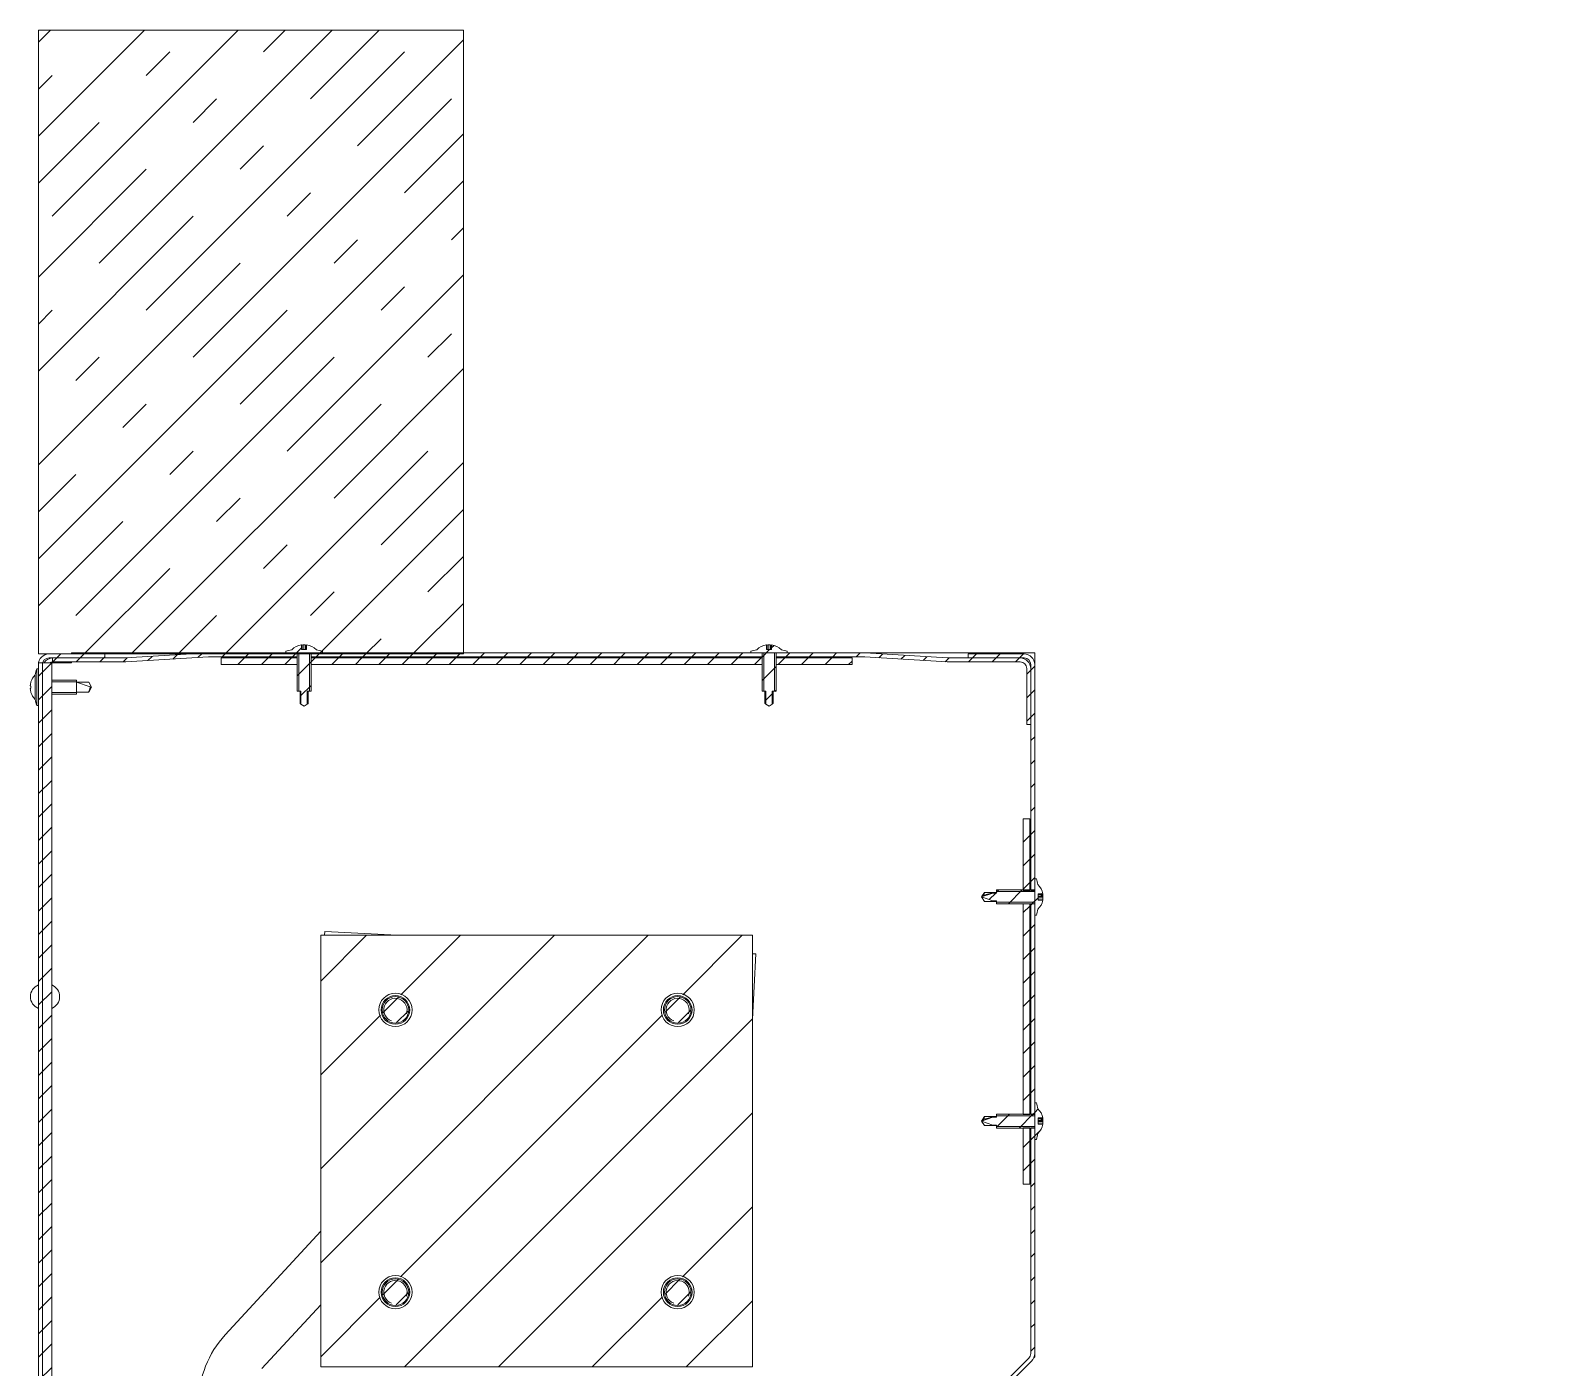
# Model space of a CAD drawing. Header units: millimetres. Extents: x 0 to 420, y 0 to 297.
# Drawn here: x 328.85 to 374.39, y 110.99 to 151.27 of the extents above; entities that cross this region are included whole.
import ezdxf

# ---------------------------------------------------------------- set-up
doc = ezdxf.new("R2010")
doc.units = ezdxf.units.MM
doc.linetypes.add('K5LT_DASHED', pattern=[6, 4, -2])
doc.linetypes.add('K5LT_THIN', pattern=[0])
doc.layers.add('Системный слой', color=7, linetype='Continuous')
pattern_1 = [(45, (0, 0), (-0.3535534, 0.3535534), [])]

# ---------------------------------------------------------------- blocks, each defined once
blk = doc.blocks.new('U20')
at = {"layer": 'Системный слой', "color": 7, "linetype": 'K5LT_THIN', "lineweight": 18}
for p, q in [((341.895, 151.267), (329.096, 151.267)), ((329.096, 151.267), (329.096, 132.484)), ((341.895, 132.484), (341.895, 151.267)), ((329.096, 132.484), (341.895, 132.484))]:
    blk.add_line(p, q, dxfattribs=at)

msp = doc.modelspace()

# ---------------------------------------------------------------- hatches: boundary and pattern name
at = {"layer": 'Системный слой'}
h = msp.add_hatch(dxfattribs=at)
h.set_pattern_fill('Бетон', angle=45, style=0, pattern_type=0)
h.set_pattern_definition([(45, (0, 0), (-1.414214, 1.414214), [11, -5]), (45, (9.1924, 9.1924), (-1.414214, 1.414214), [1, -15]), (45, (4.9497, 6.364), (-1.414214, 1.414214), [11, -5]), (45, (14.1421, 15.5563), (-1.414214, 1.414214), [1, -15])])
h.paths.add_polyline_path([(341.89533, 132.48413), (341.89533, 151.26747), (329.09572, 151.26747), (329.09572, 132.48413)])
h = msp.add_hatch(dxfattribs=at)
h.set_pattern_fill('Металл', angle=45, style=0, pattern_type=0)
h.set_pattern_definition(pattern_1)
h.paths.add_polyline_path([(337.46572, 132.61117), (337.215, 132.75037), (337.17136, 132.75864), (337.17136, 132.61413), (337.02008, 132.61413), (337.02008, 132.75864), (336.75848, 132.64118), (336.72572, 132.61117), (336.54572, 132.56413), (336.54572, 132.51413), (336.88572, 132.51413), (336.88572, 131.36413), (336.99793, 131.36413), (336.99793, 130.97165), (337.09572, 130.91413), (337.1935, 130.97165), (337.1935, 131.36413), (337.30572, 131.36413), (337.30572, 132.51413), (337.64572, 132.51413), (337.64572, 132.56413)])
h = msp.add_hatch(dxfattribs=at)
h.set_pattern_fill('Металл', angle=45, style=0, pattern_type=0)
h.set_pattern_definition(pattern_1)
h.paths.add_polyline_path([(351.46572, 132.61117), (351.215, 132.75037), (351.17136, 132.75864), (351.17136, 132.61413), (351.02008, 132.61413), (351.02008, 132.75864), (350.75848, 132.64118), (350.72572, 132.61117), (350.54572, 132.56413), (350.54572, 132.51413), (350.88572, 132.51413), (350.88572, 131.36413), (350.99793, 131.36413), (350.99793, 130.97165), (351.09572, 130.91413), (351.1935, 130.97165), (351.1935, 131.36413), (351.30572, 131.36413), (351.30572, 132.51413), (351.64572, 132.51413), (351.64572, 132.56413)])
h = msp.add_hatch(dxfattribs=at)
h.set_pattern_fill('Металл', angle=45, style=0, pattern_type=0)
h.set_pattern_definition(pattern_1)
h.paths.add_polyline_path([(329.09572, 132.16413), (329.21572, 132.16413), (329.2743, 132.30555), (329.41572, 132.36413), (329.41572, 132.48413), (329.20693, 132.40663), (329.09927, 132.21167)])
h.paths.add_polyline_path([(329.21572, 102.80413), (329.09572, 102.80413), (329.17322, 102.59534), (329.36818, 102.48768), (329.41572, 102.48413), (329.41572, 102.60413), (329.2743, 102.66271)])
h.paths.add_polyline_path([(329.41572, 132.48413), (329.41572, 132.36413), (331.09572, 132.36413), (331.09572, 132.48413)])
h.paths.add_polyline_path([(329.09572, 102.80413), (329.21572, 102.80413), (329.21572, 132.16413), (329.09572, 132.16413)])
h = msp.add_hatch(dxfattribs=at)
h.set_pattern_fill('Металл', angle=45, style=0, pattern_type=0)
h.set_pattern_definition(pattern_1)
h.paths.add_polyline_path([(329.49572, 102.81413), (329.49572, 132.21413), (329.09572, 132.21413), (329.09572, 102.81413)])
h = msp.add_hatch(dxfattribs=at)
h.set_pattern_fill('Металл', angle=45, style=0, pattern_type=0)
h.set_pattern_definition(pattern_1)
h.paths.add_polyline_path([(334.20614, 132.51356), (334.21333, 132.39377), (334.22531, 132.39413), (334.22531, 132.51413)])
h.paths.add_polyline_path([(358.65572, 132.36413), (358.65572, 132.24413), (358.79714, 132.18555), (358.85572, 132.04413), (358.97572, 132.04413), (358.89822, 132.25292), (358.70326, 132.36058)])
h.paths.add_polyline_path([(350.88572, 132.51413), (337.30572, 132.51413), (337.30572, 132.39413), (350.88572, 132.39413)])
h.paths.add_polyline_path([(356.48171, 132.24413), (356.48171, 132.36413), (356.46973, 132.36449), (356.46255, 132.24471)])
h.paths.add_polyline_path([(358.97572, 132.04413), (358.85572, 132.04413), (358.85572, 130.36413), (358.97572, 130.36413)])
h.paths.add_polyline_path([(356.48171, 132.36413), (356.48171, 132.24413), (358.65572, 132.24413), (358.65572, 132.36413)])
h.paths.add_polyline_path([(353.96613, 132.51413), (353.96613, 132.39413), (353.9781, 132.39377), (353.98529, 132.51356)])
h.paths.add_polyline_path([(353.96613, 132.39413), (353.96613, 132.51413), (351.30572, 132.51413), (351.30572, 132.39413)])
h.paths.add_polyline_path([(353.98529, 132.51356), (353.9781, 132.39377), (356.46255, 132.24471), (356.46973, 132.36449)])
h.paths.add_polyline_path([(331.72889, 132.24471), (331.7217, 132.36449), (331.70972, 132.36413), (331.70972, 132.24413)])
h.paths.add_polyline_path([(334.22531, 132.51413), (334.22531, 132.39413), (336.88572, 132.39413), (336.88572, 132.51413)])
h.paths.add_polyline_path([(331.7217, 132.36449), (331.72889, 132.24471), (334.21333, 132.39377), (334.20614, 132.51356)])
h.paths.add_polyline_path([(331.70972, 132.24413), (331.70972, 132.36413), (329.53572, 132.36413), (329.51572, 132.36351), (329.51572, 132.24313), (329.53572, 132.24413)])
h = msp.add_hatch(dxfattribs=at)
h.set_pattern_fill('Металл', angle=45, style=0, pattern_type=0)
h.set_pattern_definition(pattern_1)
h.paths.add_polyline_path([(334.59572, 132.16413), (336.88572, 132.16413), (336.88572, 132.36413), (334.59572, 132.36413)])
h.paths.add_polyline_path([(337.30572, 132.16413), (350.88572, 132.16413), (350.88572, 132.36413), (337.30572, 132.36413)])
h.paths.add_polyline_path([(351.30572, 132.16413), (353.59572, 132.16413), (353.59572, 132.36413), (351.30572, 132.36413)])
h = msp.add_hatch(dxfattribs=at)
h.set_pattern_fill('Металл', angle=45, style=0, pattern_type=0)
h.set_pattern_definition(pattern_1)
h.paths.add_polyline_path([(350.38944, 102.57786), (350.30459, 102.66271), (350.16317, 102.60413), (350.16317, 102.48413), (350.37196, 102.56163)])
h.paths.add_polyline_path([(344.96317, 102.60413), (340.08106, 102.60413), (340.08106, 102.48413), (344.96317, 102.48413)])
h.paths.add_polyline_path([(359.09572, 111.41668), (358.97572, 111.41668), (358.91714, 111.27526), (359.00199, 111.19041), (359.09483, 111.39284)])
h.paths.add_polyline_path([(358.77572, 132.48413), (358.77572, 132.36413), (358.91714, 132.30555), (358.97572, 132.16413), (359.09572, 132.16413), (359.01822, 132.37292), (358.82326, 132.48058)])
h.paths.add_polyline_path([(358.97572, 124.96413), (358.97572, 118.61668), (359.09572, 118.61668), (359.09572, 124.96413)])
h.paths.add_polyline_path([(358.77572, 132.36413), (358.77572, 132.48413), (357.09572, 132.48413), (357.09572, 132.36413)])
h.paths.add_polyline_path([(359.09572, 132.16413), (358.97572, 132.16413), (358.97572, 125.36413), (359.09572, 125.36413)])
h.paths.add_polyline_path([(358.97572, 111.41668), (359.09572, 111.41668), (359.09572, 118.21668), (358.97572, 118.21668)])
h.paths.add_polyline_path([(359.00199, 111.19041), (358.91714, 111.27526), (354.64059, 106.99871), (354.72544, 106.91386)])
h.paths.add_polyline_path([(350.30459, 102.66271), (350.38944, 102.57786), (354.4426, 106.63101), (354.35775, 106.71587)])
h.paths.add_polyline_path([(350.16317, 102.48413), (350.16317, 102.60413), (345.36317, 102.60413), (345.36317, 102.48413)])
h = msp.add_hatch(dxfattribs=at)
h.set_pattern_fill('Металл', angle=45, style=0, pattern_type=0)
h.set_pattern_definition(pattern_1)
h.paths.add_polyline_path([(358.74572, 127.51413), (358.74572, 125.36413), (358.94572, 125.36413), (358.94572, 127.51413)])
h.paths.add_polyline_path([(358.74572, 124.96413), (358.74572, 118.61668), (358.94572, 118.61668), (358.94572, 124.96413)])
h.paths.add_polyline_path([(358.74572, 118.21668), (358.74572, 116.51413), (358.94572, 116.51413), (358.94572, 118.21668)])
h = msp.add_hatch(dxfattribs=at)
h.set_pattern_fill('Металл', angle=45, style=0, pattern_type=0)
h.set_pattern_definition(pattern_1)
h.paths.add_polyline_path([(359.19275, 124.79668), (359.33196, 125.04739), (359.33666, 125.06966), (359.19572, 125.06966), (359.19572, 125.2637), (359.33666, 125.2637), (359.20847, 125.52022), (359.19275, 125.53668), (359.14572, 125.71668), (359.09572, 125.71668), (359.09572, 125.37668), (357.94572, 125.37668), (357.94572, 125.28523), (357.82933, 125.28523), (357.49572, 125.16668), (357.82933, 125.04813), (357.94572, 125.04813), (357.94572, 124.95668), (359.09572, 124.95668), (359.09572, 124.61668), (359.14572, 124.61668)])
h = msp.add_hatch(dxfattribs=at)
h.set_pattern_fill('Металл', angle=45, style=0, pattern_type=0)
h.set_pattern_definition([(45, (0, 0), (-1.414214, 1.414214), [])])
h.paths.add_polyline_path([(337.59572, 111.01413), (350.59572, 111.01413), (350.59572, 124.01413), (337.59572, 124.01413)])
h.paths.add_polyline_path([(347.84572, 121.76413), (347.92412, 122.03293), (348.13473, 122.21744), (348.41151, 122.25978), (348.66766, 122.1467), (348.82284, 121.91364), (348.8284, 121.63369), (348.68259, 121.39465), (348.43114, 121.27148), (348.1529, 121.30281), (347.93512, 121.4788), (347.84611, 121.74428)])
h.paths.add_polyline_path([(339.34572, 121.76413), (339.42412, 122.03293), (339.63473, 122.21744), (339.91151, 122.25978), (340.16766, 122.1467), (340.32284, 121.91364), (340.3284, 121.63369), (340.18259, 121.39465), (339.93114, 121.27148), (339.6529, 121.30281), (339.43512, 121.4788), (339.34611, 121.74428)])
h.paths.add_polyline_path([(339.34572, 113.26413), (339.42412, 113.53293), (339.63473, 113.71744), (339.91151, 113.75978), (340.16766, 113.6467), (340.32284, 113.41364), (340.3284, 113.13369), (340.18259, 112.89465), (339.93114, 112.77148), (339.6529, 112.80281), (339.43512, 112.9788), (339.34611, 113.24428)])
h.paths.add_polyline_path([(347.84572, 113.26413), (347.92412, 113.53293), (348.13473, 113.71744), (348.41151, 113.75978), (348.66766, 113.6467), (348.82284, 113.41364), (348.8284, 113.13369), (348.68259, 112.89465), (348.43114, 112.77148), (348.1529, 112.80281), (347.93512, 112.9788), (347.84611, 113.24428)])
h = msp.add_hatch(dxfattribs=at)
h.set_pattern_fill('Металл', angle=45, style=0, pattern_type=0)
h.set_pattern_definition(pattern_1)
h.paths.add_polyline_path([(339.68338, 122.12971), (339.49815, 121.96211), (339.44847, 121.7173), (339.55371, 121.49076), (339.77284, 121.37083), (340.02039, 121.40428), (340.19982, 121.57808), (340.24114, 121.82444), (340.12826, 122.04728), (339.90518, 122.15969)])
h = msp.add_hatch(dxfattribs=at)
h.set_pattern_fill('Металл', angle=45, style=0, pattern_type=0)
h.set_pattern_definition(pattern_1)
h.paths.add_polyline_path([(348.18338, 122.12971), (347.99815, 121.96211), (347.94847, 121.7173), (348.05371, 121.49076), (348.27284, 121.37083), (348.52039, 121.40428), (348.69982, 121.57808), (348.74114, 121.82444), (348.62826, 122.04728), (348.40518, 122.15969)])
h = msp.add_hatch(dxfattribs=at)
h.set_pattern_fill('Металл', angle=45, style=0, pattern_type=0)
h.set_pattern_definition(pattern_1)
h.paths.add_polyline_path([(359.19275, 118.04668), (359.33196, 118.29739), (359.33666, 118.31966), (359.19572, 118.31966), (359.19572, 118.5137), (359.33666, 118.5137), (359.20847, 118.77022), (359.19275, 118.78668), (359.14572, 118.96668), (359.09572, 118.96668), (359.09572, 118.62668), (357.94572, 118.62668), (357.94572, 118.53523), (357.82933, 118.53523), (357.49572, 118.41668), (357.82933, 118.29813), (357.94572, 118.29813), (357.94572, 118.20668), (359.09572, 118.20668), (359.09572, 117.86668), (359.14572, 117.86668)])
h = msp.add_hatch(dxfattribs=at)
h.set_pattern_fill('Металл', angle=45, style=0, pattern_type=0)
h.set_pattern_definition(pattern_1)
h.paths.add_polyline_path([(339.68338, 113.62971), (339.49815, 113.46211), (339.44847, 113.2173), (339.55371, 112.99076), (339.77284, 112.87083), (340.02039, 112.90428), (340.19982, 113.07808), (340.24114, 113.32444), (340.12826, 113.54728), (339.90518, 113.65969)])
h = msp.add_hatch(dxfattribs=at)
h.set_pattern_fill('Металл', angle=45, style=0, pattern_type=0)
h.set_pattern_definition(pattern_1)
h.paths.add_polyline_path([(348.18338, 113.62971), (347.99815, 113.46211), (347.94847, 113.2173), (348.05371, 112.99076), (348.27284, 112.87083), (348.52039, 112.90428), (348.69982, 113.07808), (348.74114, 113.32444), (348.62826, 113.54728), (348.40518, 113.65969)])

# ---------------------------------------------------------------- linework, layer by layer
at = {"layer": 'Системный слой', "color": 7, "linetype": 'K5LT_THIN', "lineweight": 18}
for p, q in [((336.54572, 132.51413), (336.54572, 132.56413)), ((337.02008, 132.75864), (337.02008, 132.61413)), ((337.02008, 132.70963), (337.02789, 132.70231)), ((337.02008, 132.61413), (337.17136, 132.61413)), ((337.02539, 132.75934), (337.02539, 132.74925)), ((337.02789, 132.70231), (337.02789, 132.61413)), ((337.03566, 132.75216), (337.03566, 132.61413)), ((337.08838, 132.75934), (337.08838, 132.61413)), ((337.13512, 132.75216), (337.13512, 132.61413)), ((337.14142, 132.70231), (337.16605, 132.7307)), ((337.14142, 132.70231), (337.14142, 132.61413)), ((337.16605, 132.75934), (337.16605, 132.61413)), ((337.17136, 132.61413), (337.17136, 132.75864)), ((337.64572, 132.51413), (337.64572, 132.56413)), ((350.54572, 132.51413), (350.54572, 132.56413)), ((351.02008, 132.75864), (351.02008, 132.61413)), ((351.02008, 132.70963), (351.02789, 132.70231)), ((351.02008, 132.61413), (351.17136, 132.61413)), ((351.02539, 132.75934), (351.02539, 132.74925)), ((351.02789, 132.70231), (351.02789, 132.61413)), ((351.03566, 132.75216), (351.03566, 132.61413)), ((351.08838, 132.75934), (351.08838, 132.61413)), ((351.13512, 132.75216), (351.13512, 132.61413)), ((351.14142, 132.70231), (351.16605, 132.7307)), ((351.14142, 132.70231), (351.14142, 132.61413)), ((351.16605, 132.75934), (351.16605, 132.61413)), ((351.17136, 132.61413), (351.17136, 132.75864)), ((351.64572, 132.51413), (351.64572, 132.56413)), ((329.09572, 102.81413), (329.09572, 132.21413)), ((329.09572, 132.21413), (329.49572, 132.21413)), ((329.09572, 132.16413), (329.09572, 102.80413)), ((329.21572, 102.80413), (329.21572, 132.16413)), ((331.09572, 132.48413), (329.41572, 132.48413)), ((329.41572, 132.36413), (331.09572, 132.36413)), ((329.49572, 132.21413), (329.89572, 132.21413)), ((329.49572, 102.81413), (329.49572, 132.21413)), ((329.51572, 132.36351), (329.51572, 132.24313)), ((331.70972, 132.36413), (329.53572, 132.36413)), ((329.53572, 132.24413), (331.70972, 132.24413)), ((330.09572, 132.21413), (329.89572, 132.21413)), ((330.09572, 132.51413), (330.09572, 132.48413)), ((330.09572, 132.51413), (334.22531, 132.51413)), ((330.09572, 132.24413), (330.09572, 132.21413)), ((331.09572, 132.36413), (331.09572, 132.48413)), ((334.20614, 132.51356), (331.7217, 132.36449)), ((331.72889, 132.24471), (334.21333, 132.39377)), ((336.88572, 132.51413), (334.22531, 132.51413)), ((334.22531, 132.39413), (336.88572, 132.39413)), ((334.59572, 132.16413), (334.59572, 132.36413)), ((336.88572, 132.36413), (334.59572, 132.36413)), ((334.59572, 132.16413), (336.88572, 132.16413)), ((336.54572, 132.51413), (336.88572, 132.51413)), ((336.88572, 132.39413), (336.88572, 132.51413)), ((336.88572, 131.36413), (336.88572, 132.51413)), ((336.88572, 132.16413), (336.88572, 132.36413)), ((336.93572, 132.51413), (336.93572, 131.36413)), ((337.25572, 132.51413), (337.25572, 131.36413)), ((350.88572, 132.51413), (337.30572, 132.51413)), ((337.30572, 132.39413), (337.30572, 132.51413)), ((337.30572, 132.51413), (337.64572, 132.51413)), ((337.30572, 131.36413), (337.30572, 132.51413)), ((337.30572, 132.39413), (350.88572, 132.39413)), ((350.88572, 132.36413), (337.30572, 132.36413)), ((337.30572, 132.16413), (337.30572, 132.36413)), ((337.30572, 132.16413), (350.88572, 132.16413)), ((350.54572, 132.51413), (350.88572, 132.51413)), ((350.88572, 132.39413), (350.88572, 132.51413)), ((350.88572, 131.36413), (350.88572, 132.51413)), ((350.88572, 132.16413), (350.88572, 132.36413)), ((350.93572, 132.51413), (350.93572, 131.36413)), ((351.25572, 132.51413), (351.25572, 131.36413)), ((353.96613, 132.51413), (351.30572, 132.51413)), ((351.30572, 132.39413), (351.30572, 132.51413)), ((351.30572, 132.51413), (351.64572, 132.51413)), ((351.30572, 131.36413), (351.30572, 132.51413)), ((351.30572, 132.39413), (353.96613, 132.39413)), ((351.30572, 132.16413), (351.30572, 132.36413)), ((353.59572, 132.36413), (351.30572, 132.36413)), ((351.30572, 132.16413), (353.59572, 132.16413)), ((353.59572, 132.16413), (353.59572, 132.36413)), ((353.96613, 132.51413), (359.09572, 132.51413)), ((353.9781, 132.39377), (356.46255, 132.24471)), ((356.46973, 132.36449), (353.98529, 132.51356)), ((358.65572, 132.36413), (356.48171, 132.36413)), ((356.48171, 132.24413), (358.65572, 132.24413)), ((357.09572, 132.48413), (357.09572, 132.36413)), ((358.77572, 132.48413), (357.09572, 132.48413)), ((357.09572, 132.36413), (358.77572, 132.36413)), ((358.97572, 132.16413), (358.97572, 125.36413)), ((359.09572, 132.51413), (359.09572, 132.16413)), ((359.09572, 125.36413), (359.09572, 132.16413)), ((328.87179, 131.64736), (328.87302, 131.64735)), ((328.87264, 131.64619), (328.87179, 131.64736)), ((328.87264, 131.64619), (328.87179, 131.64736)), ((328.87264, 131.64619), (328.87179, 131.64736)), ((328.87264, 131.64619), (328.87179, 131.64736)), ((328.87264, 131.64619), (328.87179, 131.64736)), ((328.99868, 131.48413), (328.99868, 131.85413)), ((329.09572, 132.03413), (329.04572, 132.03413)), ((329.04572, 131.48413), (329.04572, 132.03413)), ((330.24572, 131.69413), (329.49572, 131.69413)), ((330.24572, 131.64413), (329.49572, 131.64413)), ((330.24572, 131.48413), (330.24572, 131.69413)), ((330.24572, 131.6901), (330.24572, 131.69413)), ((330.24572, 131.48413), (330.24572, 131.6901)), ((330.24572, 131.6301), (330.60985, 131.6301)), ((330.65269, 131.49809), (330.24572, 131.6301)), ((330.69572, 131.48413), (330.60985, 131.6301)), ((358.85572, 132.04413), (358.85572, 130.36413)), ((358.97572, 130.36413), (358.97572, 132.04413)), ((328.85769, 131.51913), (328.87302, 131.51913)), ((328.87302, 131.44913), (328.85769, 131.44913)), ((328.87264, 131.32207), (328.87179, 131.3209)), ((328.87264, 131.32207), (328.87179, 131.3209)), ((328.87264, 131.32207), (328.87179, 131.3209)), ((328.87264, 131.32207), (328.87179, 131.3209)), ((328.87264, 131.32207), (328.87179, 131.3209)), ((328.87302, 131.32091), (328.87179, 131.3209)), ((328.99868, 131.11413), (328.99868, 131.48413)), ((329.04572, 130.93413), (329.04572, 131.48413)), ((330.24572, 131.32413), (329.49572, 131.32413)), ((330.24572, 131.27413), (329.49572, 131.27413)), ((330.24572, 131.27413), (330.24572, 131.48413)), ((330.24572, 131.27817), (330.24572, 131.48413)), ((330.24572, 131.33816), (330.60985, 131.33816)), ((330.24572, 131.27413), (330.24572, 131.27817)), ((330.69572, 131.48413), (330.60985, 131.33816)), ((330.69572, 131.48413), (330.65269, 131.49809)), ((336.88572, 131.36413), (336.99793, 131.36413)), ((336.97358, 131.36413), (336.97358, 130.99538)), ((336.99793, 131.36413), (336.99793, 130.97165)), ((337.1935, 131.36413), (337.1935, 130.97165)), ((337.1935, 131.36413), (337.30572, 131.36413)), ((337.1935, 131.30227), (337.20909, 131.36413)), ((337.20909, 131.36413), (337.20909, 131)), ((337.21785, 131.36413), (337.21785, 130.99538)), ((350.88572, 131.36413), (350.99793, 131.36413)), ((350.97358, 131.36413), (350.97358, 130.99538)), ((350.99793, 131.36413), (350.99793, 130.97165)), ((351.1935, 131.36413), (351.1935, 130.97165)), ((351.1935, 131.36413), (351.30572, 131.36413)), ((351.1935, 131.30227), (351.20909, 131.36413)), ((351.20909, 131.36413), (351.20909, 131)), ((351.21785, 131.36413), (351.21785, 130.99538)), ((329.09572, 130.93413), (329.04572, 130.93413)), ((337.09572, 130.91413), (336.99793, 130.97165)), ((337.09572, 130.91413), (337.1935, 130.97165)), ((337.1935, 130.98819), (337.20909, 131)), ((351.09572, 130.91413), (350.99793, 130.97165)), ((351.09572, 130.91413), (351.1935, 130.97165)), ((351.1935, 130.98819), (351.20909, 131)), ((358.85572, 130.36413), (358.97572, 130.36413)), ((358.74572, 127.51413), (358.74572, 125.36413)), ((358.94572, 127.51413), (358.74572, 127.51413)), ((358.94572, 125.36413), (358.94572, 127.51413)), ((359.09572, 125.71668), (359.09572, 125.37668)), ((359.09572, 125.71668), (359.14572, 125.71668)), ((357.49572, 125.16668), (357.58158, 125.29993)), ((357.49572, 125.16668), (357.82933, 125.28523)), ((357.94572, 125.29993), (357.58158, 125.29993)), ((357.94572, 125.28523), (357.82933, 125.28523)), ((357.94572, 125.30314), (357.93511, 125.30314)), ((357.94572, 125.37668), (357.94572, 125.28523)), ((357.94572, 125.37668), (359.09572, 125.37668)), ((359.09572, 125.32668), (357.94572, 125.32668)), ((358.74572, 125.36413), (358.94572, 125.36413)), ((358.97572, 125.36413), (359.09572, 125.36413)), ((359.19572, 125.2637), (359.19572, 125.06966)), ((359.33666, 125.2637), (359.19572, 125.2637)), ((357.49572, 125.16668), (357.53874, 125.20873)), ((357.49572, 125.16668), (357.58158, 125.03343)), ((357.82933, 125.04813), (357.49572, 125.16668)), ((357.9038, 125.03343), (357.58158, 125.03343)), ((357.94572, 125.04813), (357.82933, 125.04813)), ((357.94572, 125.03022), (357.93511, 125.03022)), ((357.94572, 125.04813), (357.94572, 124.95668)), ((359.09572, 125.00668), (357.94572, 125.00668)), ((357.94572, 124.95668), (359.09572, 124.95668)), ((358.74572, 124.96413), (358.74572, 118.61668)), ((358.74572, 124.96413), (358.94572, 124.96413)), ((358.94572, 118.61668), (358.94572, 124.96413)), ((358.97572, 124.96413), (358.97572, 118.61668)), ((358.97572, 124.96413), (359.09572, 124.96413)), ((359.09572, 118.61668), (359.09572, 124.96413)), ((359.09572, 124.95668), (359.09572, 124.61668)), ((359.34092, 125.23274), (359.19572, 125.23274)), ((359.2839, 125.18198), (359.19572, 125.18198)), ((359.33375, 125.17789), (359.19572, 125.17789)), ((359.34092, 125.14145), (359.19572, 125.14145)), ((359.33375, 125.08447), (359.19572, 125.08447)), ((359.2839, 125.07535), (359.19572, 125.07535)), ((359.19572, 125.06966), (359.33666, 125.06966)), ((359.2839, 125.18198), (359.31841, 125.20138)), ((359.2839, 125.07535), (359.28843, 125.06966)), ((359.34092, 125.10062), (359.33645, 125.10062)), ((359.09572, 124.61668), (359.14572, 124.61668)), ((337.59572, 124.01413), (337.59572, 111.01413)), ((350.59572, 124.01413), (337.59572, 124.01413)), ((337.71018, 124.01413), (337.71615, 124.12844)), ((337.71615, 124.12844), (339.90444, 124.01413)), ((350.59572, 111.01413), (350.59572, 124.01413)), ((350.59572, 123.45568), (350.69845, 123.45032)), ((350.69845, 123.45032), (350.59572, 121.48356)), ((359.09572, 118.96668), (359.09572, 118.62668)), ((359.09572, 118.96668), (359.14572, 118.96668)), ((357.49572, 118.41668), (357.58158, 118.54993)), ((357.49572, 118.41668), (357.58158, 118.54993)), ((357.49572, 118.41668), (357.82933, 118.53523)), ((357.49572, 118.41668), (357.53874, 118.45873)), ((357.49572, 118.41668), (357.58158, 118.28343)), ((357.82933, 118.29813), (357.49572, 118.41668)), ((357.94572, 118.54993), (357.58158, 118.54993)), ((357.94572, 118.54993), (357.58158, 118.54993)), ((357.94572, 118.53523), (357.82933, 118.53523)), ((357.94572, 118.55314), (357.93511, 118.55314)), ((357.94572, 118.55314), (357.93511, 118.55314)), ((357.94572, 118.62668), (357.94572, 118.53523)), ((357.94572, 118.62668), (359.09572, 118.62668)), ((359.09572, 118.57668), (357.94572, 118.57668)), ((358.74572, 118.61668), (358.94572, 118.61668)), ((358.97572, 118.61668), (359.09572, 118.61668)), ((359.19572, 118.5137), (359.19572, 118.31966)), ((359.33666, 118.5137), (359.19572, 118.5137)), ((359.34092, 118.48274), (359.19572, 118.48274)), ((359.2839, 118.43198), (359.19572, 118.43198)), ((359.33375, 118.42789), (359.19572, 118.42789)), ((359.2839, 118.43198), (359.31841, 118.45138)), ((357.9038, 118.28343), (357.58158, 118.28343)), ((357.94572, 118.29813), (357.82933, 118.29813)), ((357.94572, 118.28022), (357.93511, 118.28022)), ((357.94572, 118.29813), (357.94572, 118.20668)), ((359.09572, 118.25668), (357.94572, 118.25668)), ((357.94572, 118.20668), (359.09572, 118.20668)), ((358.74572, 118.21668), (358.94572, 118.21668)), ((358.74572, 118.21668), (358.74572, 116.51413)), ((358.94572, 116.51413), (358.94572, 118.21668)), ((358.97572, 118.21668), (358.97572, 111.41668)), ((358.97572, 118.21668), (359.09572, 118.21668)), ((359.09572, 111.41668), (359.09572, 118.21668)), ((359.09572, 118.20668), (359.09572, 117.86668)), ((359.34092, 118.39145), (359.19572, 118.39145)), ((359.33375, 118.33447), (359.19572, 118.33447)), ((359.2839, 118.32535), (359.19572, 118.32535)), ((359.19572, 118.31966), (359.33666, 118.31966)), ((359.2839, 118.32535), (359.28843, 118.31966)), ((359.34092, 118.35062), (359.33645, 118.35062)), ((359.34092, 118.35062), (359.33645, 118.35062)), ((359.09572, 117.86668), (359.14572, 117.86668)), ((358.94572, 116.51413), (358.74572, 116.51413)), ((334.71886, 111.97899), (337.59572, 115.09816)), ((337.59572, 112.8857), (335.82149, 110.96202)), ((358.91714, 111.27526), (354.64059, 106.99871)), ((354.72544, 106.91386), (359.00199, 111.19041)), ((359.09572, 111.31413), (359.068, 111.28642)), ((359.09572, 111.41668), (359.09572, 111.31413)), ((337.59572, 111.01413), (350.59572, 111.01413))]:
    msp.add_line(p, q, dxfattribs=at)
at = {"layer": 'Системный слой', "color": 7, "linetype": 'K5LT_DASHED', "lineweight": 18}
for p, q in [((336.86072, 132.51413), (336.88572, 132.51413)), ((336.88572, 132.51413), (337.30572, 132.51413)), ((337.30572, 132.51413), (337.33072, 132.51413)), ((350.86072, 132.51413), (350.88572, 132.51413)), ((350.88572, 132.51413), (351.30572, 132.51413)), ((351.30572, 132.51413), (351.33072, 132.51413)), ((359.09572, 125.40168), (359.09572, 125.37668)), ((359.09572, 125.37668), (359.09572, 124.95668)), ((359.09572, 124.95668), (359.09572, 124.93168)), ((359.09572, 118.65168), (359.09572, 118.62668)), ((359.09572, 118.62668), (359.09572, 118.20668)), ((359.09572, 118.20668), (359.09572, 118.18168))]:
    msp.add_line(p, q, dxfattribs=at)
at = {"layer": 'Системный слой', "color": 7, "linetype": 'K5LT_THIN', "lineweight": 18}
for centre, radius in [((339.84572, 121.76413), 0.5), ((339.84572, 121.76413), 0.4325), ((339.84572, 121.76413), 0.4), ((348.34572, 121.76413), 0.5), ((348.34572, 121.76413), 0.4325), ((348.34572, 121.76413), 0.4), ((339.84572, 113.26413), 0.5), ((339.84572, 113.26413), 0.4325), ((339.84572, 113.26413), 0.4), ((348.34572, 113.26413), 0.5), ((348.34572, 113.26413), 0.4325), ((348.34572, 113.26413), 0.4)]:
    msp.add_circle(centre, radius, dxfattribs=at)
for centre, radius, start, end in [((337.09572, 130.82722), 1.82191, 101.717325, 107.570597), ((337.09572, 132.24016), 0.52397, 98.300043, 134.92252), ((337.09572, 132.24016), 0.52397, 45.07748, 81.699957), ((337.09572, 130.82722), 1.82191, 72.429403, 78.282675), ((351.09572, 130.82722), 1.82191, 101.717325, 107.570597), ((351.09572, 132.24016), 0.52397, 98.300043, 134.92252), ((351.09572, 132.24016), 0.52397, 45.07748, 81.699957), ((351.09572, 130.82722), 1.82191, 72.429403, 78.282675), ((329.41572, 132.16413), 0.32, 90, 180), ((329.41572, 132.16413), 0.2, 90, 180), ((329.53572, 132.04413), 0.32, 93.583322, 147.910049), ((329.53572, 132.04413), 0.2, 95.73917, 121.788331), ((329.53572, 132.04413), 0.32, 90, 93.583322), ((329.53572, 132.04413), 0.2, 90, 95.73917), ((331.70972, 132.56413), 0.2, 270, 273.43363), ((331.70972, 132.56413), 0.32, 270, 273.43363), ((334.22531, 132.19413), 0.32, 90, 93.43363), ((334.22531, 132.19413), 0.2, 90, 93.43363), ((353.96613, 132.19413), 0.32, 86.56637, 90), ((353.96613, 132.19413), 0.2, 86.56637, 90), ((356.48171, 132.56413), 0.32, 266.56637, 270), ((356.48171, 132.56413), 0.2, 266.56637, 270), ((358.65572, 132.04413), 0.32, 0, 90), ((358.65572, 132.04413), 0.2, 0, 90), ((358.77572, 132.16413), 0.32, 0, 90), ((358.77572, 132.16413), 0.2, 0, 90), ((329.36968, 131.48413), 0.5228, 161.807525, 168.334253), ((329.36968, 131.48413), 0.5228, 161.941689, 168.334253), ((329.36968, 131.48413), 0.52397, 135.07748, 161.848689), ((329.36968, 131.48413), 0.52397, 135.07748, 161.848689), ((329.36968, 131.48413), 0.52397, 157.578053, 161.848689), ((329.36968, 131.48413), 0.52397, 157.578053, 161.848689), ((329.36968, 131.48413), 0.52397, 157.578053, 161.848689), ((330.78263, 131.48413), 1.82191, 162.429403, 168.282675), ((330.78263, 131.48413), 1.82191, 162.429403, 168.282675), ((330.78263, 131.48413), 1.82191, 162.429403, 168.282675), ((330.78263, 131.48413), 1.82191, 162.429403, 168.282675), ((330.78263, 131.48413), 1.82191, 162.429403, 168.282675), ((329.36968, 131.48413), 0.5228, 191.665747, 198.192475), ((329.36987, 131.48413), 0.49809, 175.969792, 179.999234), ((329.36987, 131.48414), 0.49809, 180.000766, 184.030208), ((329.36968, 131.48413), 0.52397, 198.151311, 224.92252), ((329.36968, 131.48413), 0.52397, 198.151311, 224.92252), ((329.36968, 131.48413), 0.52397, 198.151311, 202.421947), ((329.36968, 131.48413), 0.52397, 198.151311, 202.421947), ((329.36968, 131.48413), 0.52397, 198.151311, 202.421947), ((329.29721, 131.48017), 0.42532, 181.778289, 184.184286), ((330.78263, 131.48413), 1.82191, 191.717325, 197.570597), ((330.78263, 131.48413), 1.82191, 191.717325, 197.570597), ((330.78263, 131.48413), 1.82191, 191.717325, 197.570597), ((330.78263, 131.48413), 1.82191, 191.717325, 197.570597), ((330.78263, 131.48413), 1.82191, 191.717325, 197.570597), ((357.4088, 125.16668), 1.82191, 11.717325, 17.570597), ((358.82175, 125.16668), 0.52397, 10.671137, 44.92252), ((357.4088, 125.16668), 1.82191, 342.429403, 348.282675), ((358.82175, 125.16668), 0.52397, 315.07748, 349.328863), ((329.23572, 122.16413), 0.38, 111.618272, 180), ((329.35316, 122.16413), 0.38255, 0, 68.121818), ((329.23572, 122.16413), 0.38, 180, 248.381728), ((329.35316, 122.16413), 0.38255, 291.878182, 0), ((329.35316, 122.16413), 0.38255, 314.998854, 0), ((339.84572, 121.76413), 0.35, 340, 250), ((348.34572, 121.76413), 0.35, 340, 250), ((357.4088, 118.41668), 1.82191, 11.717325, 17.570597), ((358.82175, 118.41668), 0.52397, 10.671137, 44.92252), ((357.4088, 118.41668), 1.82191, 342.429403, 348.282675), ((358.82175, 118.41668), 0.52397, 315.07748, 349.328863), ((339.84572, 113.26413), 0.35, 340, 250), ((348.34572, 113.26413), 0.35, 340, 250), ((336.92411, 109.94506), 3, 137.314221, 180), ((358.77572, 111.41668), 0.2, 315, 0), ((358.77572, 111.41668), 0.32, 315, 0)]:
    msp.add_arc(centre, radius, start, end, dxfattribs=at)
for centre, major_axis, ratio, start_param, end_param in [((337.04607, 132.24016), (0, 0.52037), 0.58619412, 0.06785182, 0.08530936), ((337.03972, 132.24016), (0, 0.52037), 0.40631831, 0.06785182, 0.09304579), ((337.11776, 132.24016), (0, 0.5228), 0.7766714, 0.20360569, 0.24296218), ((337.12062, 132.24016), (0, 0.52037), 0.9137316, 0.06785182, 0.17963633), ((337.05979, 132.24016), (0, 0.52037), 0.81017064, 6.10354898, 6.21533349), ((337.13164, 132.24016), (0, 0.52037), 0.81017064, 0.06785182, 0.08530937), ((337.07082, 132.24016), (0, 0.52037), 0.9137316, 6.10354898, 6.21533349), ((337.06853, 132.24016), (0, 0.5228), 0.62990598, -0.3006154, -0.20360569), ((337.07367, 132.24016), (0, 0.5228), 0.7766714, -0.22951213, -0.20360569), ((337.14536, 132.24016), (0, 0.52037), 0.58619412, -0.08530937, -0.06785182), ((351.04607, 132.24016), (0, 0.52037), 0.58619412, 0.06785182, 0.08530936), ((351.03972, 132.24016), (0, 0.52037), 0.40631831, 0.06785182, 0.09304579), ((351.11776, 132.24016), (0, 0.5228), 0.7766714, 0.20360569, 0.24296218), ((351.12062, 132.24016), (0, 0.52037), 0.9137316, 0.06785182, 0.17963633), ((351.05979, 132.24016), (0, 0.52037), 0.81017064, 6.10354898, 6.21533349), ((351.13164, 132.24016), (0, 0.52037), 0.81017064, 0.06785182, 0.08530937), ((351.07082, 132.24016), (0, 0.52037), 0.9137316, 6.10354898, 6.21533349), ((351.06853, 132.24016), (0, 0.5228), 0.62990598, -0.3006154, -0.20360569), ((351.07367, 132.24016), (0, 0.5228), 0.7766714, -0.22951213, -0.20360569), ((351.14536, 132.24016), (0, 0.52037), 0.58619412, -0.08530937, -0.06785182), ((329.36968, 131.50006), (-0.52037, 0), 0.96561153, 6.10354898, 6.21533349), ((329.36968, 131.50006), (-0.52037, 0), 0.96561153, 6.10354898, 6.21533349), ((329.36968, 131.5433), (-0.52037, 0), 0.25998918, 0.06785182, 0.17963633), ((329.36968, 131.5433), (-0.52037, 0), 0.25998918, 0.06785182, 0.17963633), ((329.36968, 131.42496), (-0.52037, 0), 0.25998918, -0.17963633, -0.06785182), ((329.36968, 131.42496), (-0.52037, 0), 0.25998918, -0.17963633, -0.06785182), ((329.36968, 131.4682), (-0.52037, 0), 0.96561153, 0.06785182, 0.17963633), ((329.36968, 131.4682), (-0.52037, 0), 0.96561153, 0.06785182, 0.17963633), ((358.82175, 125.20538), (0.52037, 0), 0.77529715, 0.06785182, 0.14506328), ((358.82175, 125.13473), (0.5228, 0), 0.40830814, 0.20360569, 0.31751859), ((358.82175, 125.18097), (0.5228, 0), 0.91284416, 6.04776631, 6.07957962), ((358.82175, 125.11917), (0.52037, 0), 0.63159665, 0.06785182, 0.17963633), ((358.82175, 125.1763), (0.52037, 0), 0.98760855, 6.10354898, 6.21533349), ((358.82175, 125.10616), (0.52037, 0), 0.15693744, -0.16297965, -0.06785182), ((358.82175, 125.15706), (0.52037, 0), 0.98760855, 0.06785182, 0.14778626), ((358.82175, 125.21419), (0.52037, 0), 0.63159665, 6.13812203, 6.21533349), ((358.82175, 125.12798), (0.52037, 0), 0.77529715, 6.1381268, 6.21533349), ((358.82175, 118.38473), (0.5228, 0), 0.40830814, 0.20360569, 0.31751859), ((358.82175, 118.36917), (0.52037, 0), 0.63159665, 0.06785182, 0.17963633), ((358.82175, 118.40706), (0.52037, 0), 0.98760855, 0.06785182, 0.14778626), ((358.82175, 118.40706), (0.52037, 0), 0.98760855, 0.06785182, 0.14778626), ((358.82175, 118.45538), (0.52037, 0), 0.77529715, 0.06785182, 0.14506328), ((358.82175, 118.46419), (0.52037, 0), 0.63159665, 6.13812203, 6.21533349), ((358.82175, 118.46419), (0.52037, 0), 0.63159665, 6.13812203, 6.21533349), ((358.82175, 118.43097), (0.5228, 0), 0.91284416, 6.04776631, 6.07957962), ((358.82175, 118.4263), (0.52037, 0), 0.98760855, 6.10354898, 6.21533349), ((358.82175, 118.35616), (0.52037, 0), 0.15693744, -0.16297965, -0.06785182), ((358.82175, 118.35616), (0.52037, 0), 0.15693744, -0.16297965, -0.06785182), ((358.82175, 118.37798), (0.52037, 0), 0.77529715, 6.1381268, 6.21533349), ((358.82175, 118.37798), (0.52037, 0), 0.77529715, 6.1381268, 6.21533349)]:
    msp.add_ellipse(centre, major_axis=major_axis, ratio=ratio, start_param=start_param, end_param=end_param, dxfattribs=at)
for points, knots in [([(337.02008, 132.70308), (337.022, 132.70294), (337.02392, 132.70276), (337.02602, 132.70253), (337.02619, 132.70251), (337.02688, 132.70243), (337.02739, 132.70238), (337.02789, 132.70231)], [8.852774869, 8.852774869, 8.852774869, 8.852774869, 9.401455996, 9.401455996, 9.451712573, 9.451712573, 9.596963951, 9.596963951, 9.596963951, 9.596963951]), ([(337.14142, 132.70231), (337.14205, 132.70238), (337.14267, 132.70242), (337.14352, 132.70251), (337.14373, 132.70253), (337.1483, 132.70293), (337.15265, 132.70321), (337.16002, 132.70352), (337.16303, 132.7036), (337.16605, 132.70362)], [5.40305696, 5.40305696, 5.40305696, 5.40305696, 5.5482867, 5.5482867, 5.59854426, 5.59854426, 6.60643645, 6.60643645, 7.30290063, 7.30290063, 7.30290063, 7.30290063]), ([(351.02008, 132.70308), (351.022, 132.70294), (351.02392, 132.70276), (351.02602, 132.70253), (351.02619, 132.70251), (351.02688, 132.70243), (351.02739, 132.70238), (351.02789, 132.70231)], [8.852774869, 8.852774869, 8.852774869, 8.852774869, 9.401455996, 9.401455996, 9.451712573, 9.451712573, 9.596963951, 9.596963951, 9.596963951, 9.596963951]), ([(351.14142, 132.70231), (351.14205, 132.70238), (351.14267, 132.70242), (351.14352, 132.70251), (351.14373, 132.70253), (351.1483, 132.70293), (351.15265, 132.70321), (351.16002, 132.70352), (351.16303, 132.7036), (351.16605, 132.70362)], [5.40305696, 5.40305696, 5.40305696, 5.40305696, 5.5482867, 5.5482867, 5.59854426, 5.59854426, 6.60643645, 6.60643645, 7.30290063, 7.30290063, 7.30290063, 7.30290063]), ([(328.872, 131.4987), (328.87202, 131.49917), (328.87213, 131.50284), (328.87242, 131.50967), (328.87279, 131.516), (328.87302, 131.51913)], [0, 0, 0, 0, 0.41744383, 3.23759552, 6, 6, 6, 6]), ([(330.65269, 131.49809), (330.65305, 131.49383), (330.65346, 131.48517), (330.65302, 131.47199), (330.65093, 131.45366), (330.64672, 131.43517), (330.64125, 131.41707), (330.63694, 131.40443), (330.63243, 131.3922), (330.6275, 131.37958), (330.62281, 131.36813), (330.61879, 131.35864), (330.61622, 131.35266), (330.61394, 131.34742), (330.61206, 131.34315), (330.61061, 131.33987), (330.60996, 131.33841), (330.60986, 131.33817), (330.60985, 131.33816)], [0, 0, 0, 0, 1.22988645, 2.5074361, 3.83420747, 6.60853952, 8.03519515, 9.43738114, 10.62670574, 12.02418742, 13.68334021, 14.68118474, 15.63429038, 16.16159479, 17.0875293, 17.89388225, 18.55114243, 19, 19, 19, 19]), ([(337.19351, 131.34887), (337.194, 131.34965), (337.19553, 131.35202), (337.19765, 131.35504), (337.19968, 131.35756), (337.20102, 131.35909), (337.20237, 131.3605), (337.20396, 131.36192), (337.20559, 131.36306), (337.20732, 131.3639), (337.20844, 131.36413), (337.20909, 131.36413)], [0, 0, 0, 0, 1.33076345, 4.06939355, 5.38453613, 6.16357946, 7.17635529, 8.41985758, 9.60938996, 10.57589937, 12, 12, 12, 12]), ([(351.19351, 131.34887), (351.194, 131.34965), (351.19553, 131.35202), (351.19765, 131.35504), (351.19968, 131.35756), (351.20102, 131.35909), (351.20237, 131.3605), (351.20396, 131.36192), (351.20559, 131.36306), (351.20732, 131.3639), (351.20844, 131.36413), (351.20909, 131.36413)], [0, 0, 0, 0, 1.33076345, 4.06939355, 5.38453613, 6.16357946, 7.17635529, 8.41985758, 9.60938996, 10.57589937, 12, 12, 12, 12]), ([(336.99793, 130.97165), (336.99394, 130.974), (336.98787, 130.97807), (336.9816, 130.98335), (336.97792, 130.98709), (336.97524, 130.99049), (336.97383, 130.99327), (336.97358, 130.99489), (336.97358, 130.99538)], [0, 0, 0, 0, 2.77670976, 4.48865178, 5.6810952, 6.87141609, 8.31598903, 9, 9, 9, 9]), ([(337.1935, 130.97165), (337.19684, 130.97362), (337.20192, 130.97696), (337.20791, 130.98166), (337.21177, 130.98524), (337.21495, 130.98878), (337.21721, 130.99217), (337.21785, 130.99441), (337.21785, 130.99538)], [0, 0, 0, 0, 2.28614153, 3.73042743, 5.11321233, 6.16740214, 7.65397702, 9, 9, 9, 9]), ([(337.21785, 130.99538), (337.21785, 130.99628), (337.2175, 130.9974), (337.21616, 130.99858), (337.21491, 130.99921), (337.21274, 130.99981), (337.21067, 131), (337.20909, 131)], [0, 0, 0, 0, 2.71610769, 3.71696325, 4.9434773, 5.97969679, 8, 8, 8, 8]), ([(350.99793, 130.97165), (350.99394, 130.974), (350.98787, 130.97807), (350.9816, 130.98335), (350.97792, 130.98709), (350.97524, 130.99049), (350.97383, 130.99327), (350.97358, 130.99489), (350.97358, 130.99538)], [0, 0, 0, 0, 2.77670976, 4.48865178, 5.6810952, 6.87141609, 8.31598903, 9, 9, 9, 9]), ([(351.1935, 130.97165), (351.19684, 130.97362), (351.20192, 130.97696), (351.20791, 130.98166), (351.21177, 130.98524), (351.21495, 130.98878), (351.21721, 130.99217), (351.21785, 130.99441), (351.21785, 130.99538)], [0, 0, 0, 0, 2.28614153, 3.73042743, 5.11321233, 6.16740214, 7.65397702, 9, 9, 9, 9]), ([(351.21785, 130.99538), (351.21785, 130.99628), (351.2175, 130.9974), (351.21616, 130.99858), (351.21491, 130.99921), (351.21274, 130.99981), (351.21067, 131), (351.20909, 131)], [0, 0, 0, 0, 2.71610769, 3.71696325, 4.9434773, 5.97969679, 8, 8, 8, 8]), ([(357.53874, 125.20873), (357.56514, 125.21638), (357.60457, 125.22759), (357.65465, 125.24133), (357.69274, 125.25154), (357.72926, 125.26107), (357.76583, 125.27027), (357.79823, 125.27812), (357.81915, 125.28295), (357.82933, 125.28523)], [0, 0, 0, 0, 2.71568591, 4.0562007, 5.15720585, 6.64136101, 7.824343, 8.93851605, 10, 10, 10, 10]), ([(357.554, 125.21314), (357.55573, 125.21827), (357.55881, 125.22712), (357.56374, 125.24093), (357.56732, 125.2509), (357.57135, 125.26236), (357.57409, 125.27034), (357.57695, 125.2793), (357.57866, 125.285), (357.58028, 125.29115), (357.58112, 125.29521), (357.58151, 125.29816), (357.58158, 125.29933), (357.58158, 125.29993)], [0, 0, 0, 0, 2.25869239, 3.89738052, 6.07560561, 6.66237428, 9.00198503, 9.6694038, 10.88680966, 11.79222436, 12.95859492, 13.38922334, 14, 14, 14, 14]), ([(357.90378, 125.29992), (357.90722, 125.30046), (357.91351, 125.30137), (357.92178, 125.30236), (357.928, 125.3029), (357.9322, 125.30311), (357.93435, 125.30314), (357.93511, 125.30314)], [0, 0, 0, 0, 2.51824664, 4.61390307, 6.21458558, 7.34913938, 8, 8, 8, 8]), ([(357.93511, 125.30314), (357.93626, 125.30314), (357.93813, 125.3031), (357.94038, 125.30289), (357.94208, 125.30261), (357.94351, 125.30223), (357.94464, 125.3017), (357.94549, 125.30097), (357.94572, 125.30034), (357.94572, 125.29993)], [0, 0, 0, 0, 2.19602657, 3.71880292, 4.80875943, 6.14702539, 7.42720856, 8.46737283, 10, 10, 10, 10]), ([(357.82933, 125.04813), (357.83909, 125.04595), (357.85356, 125.04281), (357.87375, 125.03873), (357.88799, 125.03605), (357.90102, 125.03384), (357.91085, 125.03236), (357.91893, 125.03133), (357.92587, 125.03062), (357.93115, 125.03027), (357.93423, 125.03022), (357.93511, 125.03022)], [0, 0, 0, 0, 3.22650612, 4.76791674, 6.69659128, 7.99165845, 9.17644667, 10.06122451, 10.80947208, 11.64999097, 12, 12, 12, 12]), ([(359.28522, 125.21393), (359.28522, 125.20999), (359.28516, 125.20606), (359.28492, 125.19819), (359.28474, 125.19426), (359.28439, 125.18854), (359.28427, 125.18674), (359.28411, 125.18469), (359.28409, 125.18444), (359.28402, 125.18345), (359.28396, 125.18271), (359.2839, 125.18198)], [5.61572631, 5.61572631, 5.61572631, 5.61572631, 7.20923797, 7.20923797, 8.80282359, 8.80282359, 9.53134572, 9.53134572, 9.63481927, 9.63481927, 9.93389135, 9.93389135, 9.93389135, 9.93389135]), ([(359.2839, 125.07535), (359.28397, 125.07502), (359.284, 125.07469), (359.2841, 125.07424), (359.28411, 125.07413), (359.28438, 125.07256), (359.28458, 125.07111), (359.28474, 125.06966)], [5.40305696, 5.40305696, 5.40305696, 5.40305696, 5.548286698, 5.548286698, 5.598544259, 5.598544259, 6.238595905, 6.238595905, 6.238595905, 6.238595905]), ([(359.28522, 125.21393), (359.28522, 125.21786), (359.28516, 125.22179), (359.28497, 125.22806), (359.28488, 125.2304), (359.28476, 125.23274)], [5.61572631, 5.61572631, 5.61572631, 5.61572631, 7.20923797, 7.20923797, 8.15667999, 8.15667999, 8.15667999, 8.15667999]), ([(359.31964, 125.23274), (359.31964, 125.22938), (359.31955, 125.22247), (359.31914, 125.21202), (359.31869, 125.20491), (359.31841, 125.20138)], [0, 0, 0, 0, 1.92495462, 3.96247731, 6, 6, 6, 6]), ([(357.53874, 118.45873), (357.56514, 118.46638), (357.60457, 118.47759), (357.65465, 118.49133), (357.69274, 118.50154), (357.72926, 118.51107), (357.76583, 118.52027), (357.79823, 118.52812), (357.81915, 118.53295), (357.82933, 118.53523)], [0, 0, 0, 0, 2.71568591, 4.0562007, 5.15720585, 6.64136101, 7.824343, 8.93851605, 10, 10, 10, 10]), ([(357.554, 118.46314), (357.55573, 118.46827), (357.55881, 118.47712), (357.56374, 118.49093), (357.56732, 118.5009), (357.57135, 118.51236), (357.57409, 118.52034), (357.57695, 118.5293), (357.57866, 118.535), (357.58028, 118.54115), (357.58112, 118.54521), (357.58151, 118.54816), (357.58158, 118.54933), (357.58158, 118.54993)], [0, 0, 0, 0, 2.25869239, 3.89738052, 6.07560561, 6.66237428, 9.00198503, 9.6694038, 10.88680966, 11.79222436, 12.95859492, 13.38922334, 14, 14, 14, 14]), ([(357.554, 118.46314), (357.55573, 118.46827), (357.55881, 118.47712), (357.56374, 118.49093), (357.56732, 118.5009), (357.57135, 118.51236), (357.57409, 118.52034), (357.57695, 118.5293), (357.57866, 118.535), (357.58028, 118.54115), (357.58112, 118.54521), (357.58151, 118.54816), (357.58158, 118.54933), (357.58158, 118.54993)], [0, 0, 0, 0, 2.25869239, 3.89738052, 6.07560561, 6.66237428, 9.00198503, 9.6694038, 10.88680966, 11.79222436, 12.95859492, 13.38922334, 14, 14, 14, 14]), ([(357.90378, 118.54992), (357.90722, 118.55046), (357.91351, 118.55137), (357.92178, 118.55236), (357.928, 118.5529), (357.9322, 118.55311), (357.93435, 118.55314), (357.93511, 118.55314)], [0, 0, 0, 0, 2.51824664, 4.61390307, 6.21458558, 7.34913938, 8, 8, 8, 8]), ([(357.90378, 118.54992), (357.90722, 118.55046), (357.91351, 118.55137), (357.92178, 118.55236), (357.928, 118.5529), (357.9322, 118.55311), (357.93435, 118.55314), (357.93511, 118.55314)], [0, 0, 0, 0, 2.51824664, 4.61390307, 6.21458558, 7.34913938, 8, 8, 8, 8]), ([(357.93511, 118.55314), (357.93626, 118.55314), (357.93813, 118.5531), (357.94038, 118.55289), (357.94208, 118.55261), (357.94351, 118.55223), (357.94464, 118.5517), (357.94549, 118.55097), (357.94572, 118.55034), (357.94572, 118.54993)], [0, 0, 0, 0, 2.19602657, 3.71880292, 4.80875943, 6.14702539, 7.42720856, 8.46737283, 10, 10, 10, 10]), ([(357.93511, 118.55314), (357.93626, 118.55314), (357.93813, 118.5531), (357.94038, 118.55289), (357.94208, 118.55261), (357.94351, 118.55223), (357.94464, 118.5517), (357.94549, 118.55097), (357.94572, 118.55034), (357.94572, 118.54993)], [0, 0, 0, 0, 2.19602657, 3.71880292, 4.80875943, 6.14702539, 7.42720856, 8.46737283, 10, 10, 10, 10]), ([(359.28522, 118.46393), (359.28522, 118.45999), (359.28516, 118.45606), (359.28492, 118.44819), (359.28474, 118.44426), (359.28439, 118.43854), (359.28427, 118.43674), (359.28411, 118.43469), (359.28409, 118.43444), (359.28402, 118.43345), (359.28396, 118.43271), (359.2839, 118.43198)], [5.61572631, 5.61572631, 5.61572631, 5.61572631, 7.20923797, 7.20923797, 8.80282359, 8.80282359, 9.53134572, 9.53134572, 9.63481927, 9.63481927, 9.93389135, 9.93389135, 9.93389135, 9.93389135]), ([(359.28522, 118.46393), (359.28522, 118.46786), (359.28516, 118.47179), (359.28497, 118.47806), (359.28488, 118.4804), (359.28476, 118.48274)], [5.61572631, 5.61572631, 5.61572631, 5.61572631, 7.20923797, 7.20923797, 8.15667999, 8.15667999, 8.15667999, 8.15667999]), ([(359.31964, 118.48274), (359.31964, 118.47938), (359.31955, 118.47247), (359.31914, 118.46202), (359.31869, 118.45491), (359.31841, 118.45138)], [0, 0, 0, 0, 1.92495462, 3.96247731, 6, 6, 6, 6]), ([(357.82933, 118.29813), (357.83909, 118.29595), (357.85356, 118.29281), (357.87375, 118.28873), (357.88799, 118.28605), (357.90102, 118.28384), (357.91085, 118.28236), (357.91893, 118.28133), (357.92587, 118.28062), (357.93115, 118.28027), (357.93423, 118.28022), (357.93511, 118.28022)], [0, 0, 0, 0, 3.22650612, 4.76791674, 6.69659128, 7.99165845, 9.17644667, 10.06122451, 10.80947208, 11.64999097, 12, 12, 12, 12]), ([(359.2839, 118.32535), (359.28397, 118.32502), (359.284, 118.32469), (359.2841, 118.32424), (359.28411, 118.32413), (359.28438, 118.32256), (359.28458, 118.32111), (359.28474, 118.31966)], [5.40305696, 5.40305696, 5.40305696, 5.40305696, 5.548286698, 5.548286698, 5.598544259, 5.598544259, 6.238595905, 6.238595905, 6.238595905, 6.238595905])]:
    msp.add_open_spline(points, degree=3, knots=knots, dxfattribs=at)

# ---------------------------------------------------------------- block references
at = {"layer": 'Системный слой'}
msp.add_blockref('U20', (0, 0), dxfattribs=at)

doc.saveas('drawing.dxf')
